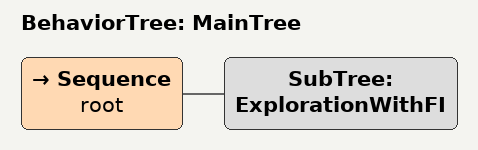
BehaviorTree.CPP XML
<root main_tree_to_execute = "MainTree" BTCPP_format="4">
    <include path="./exploration_with_fi.xml" />
    <include path="./exploration_without_fi.xml" />
    <include path="./debug/recovery.xml" />

    <BehaviorTree ID="MainTree">
        <Sequence name="root">
            <SubTree ID="ExplorationWithFI"/>
        </Sequence>
    </BehaviorTree>
</root>
